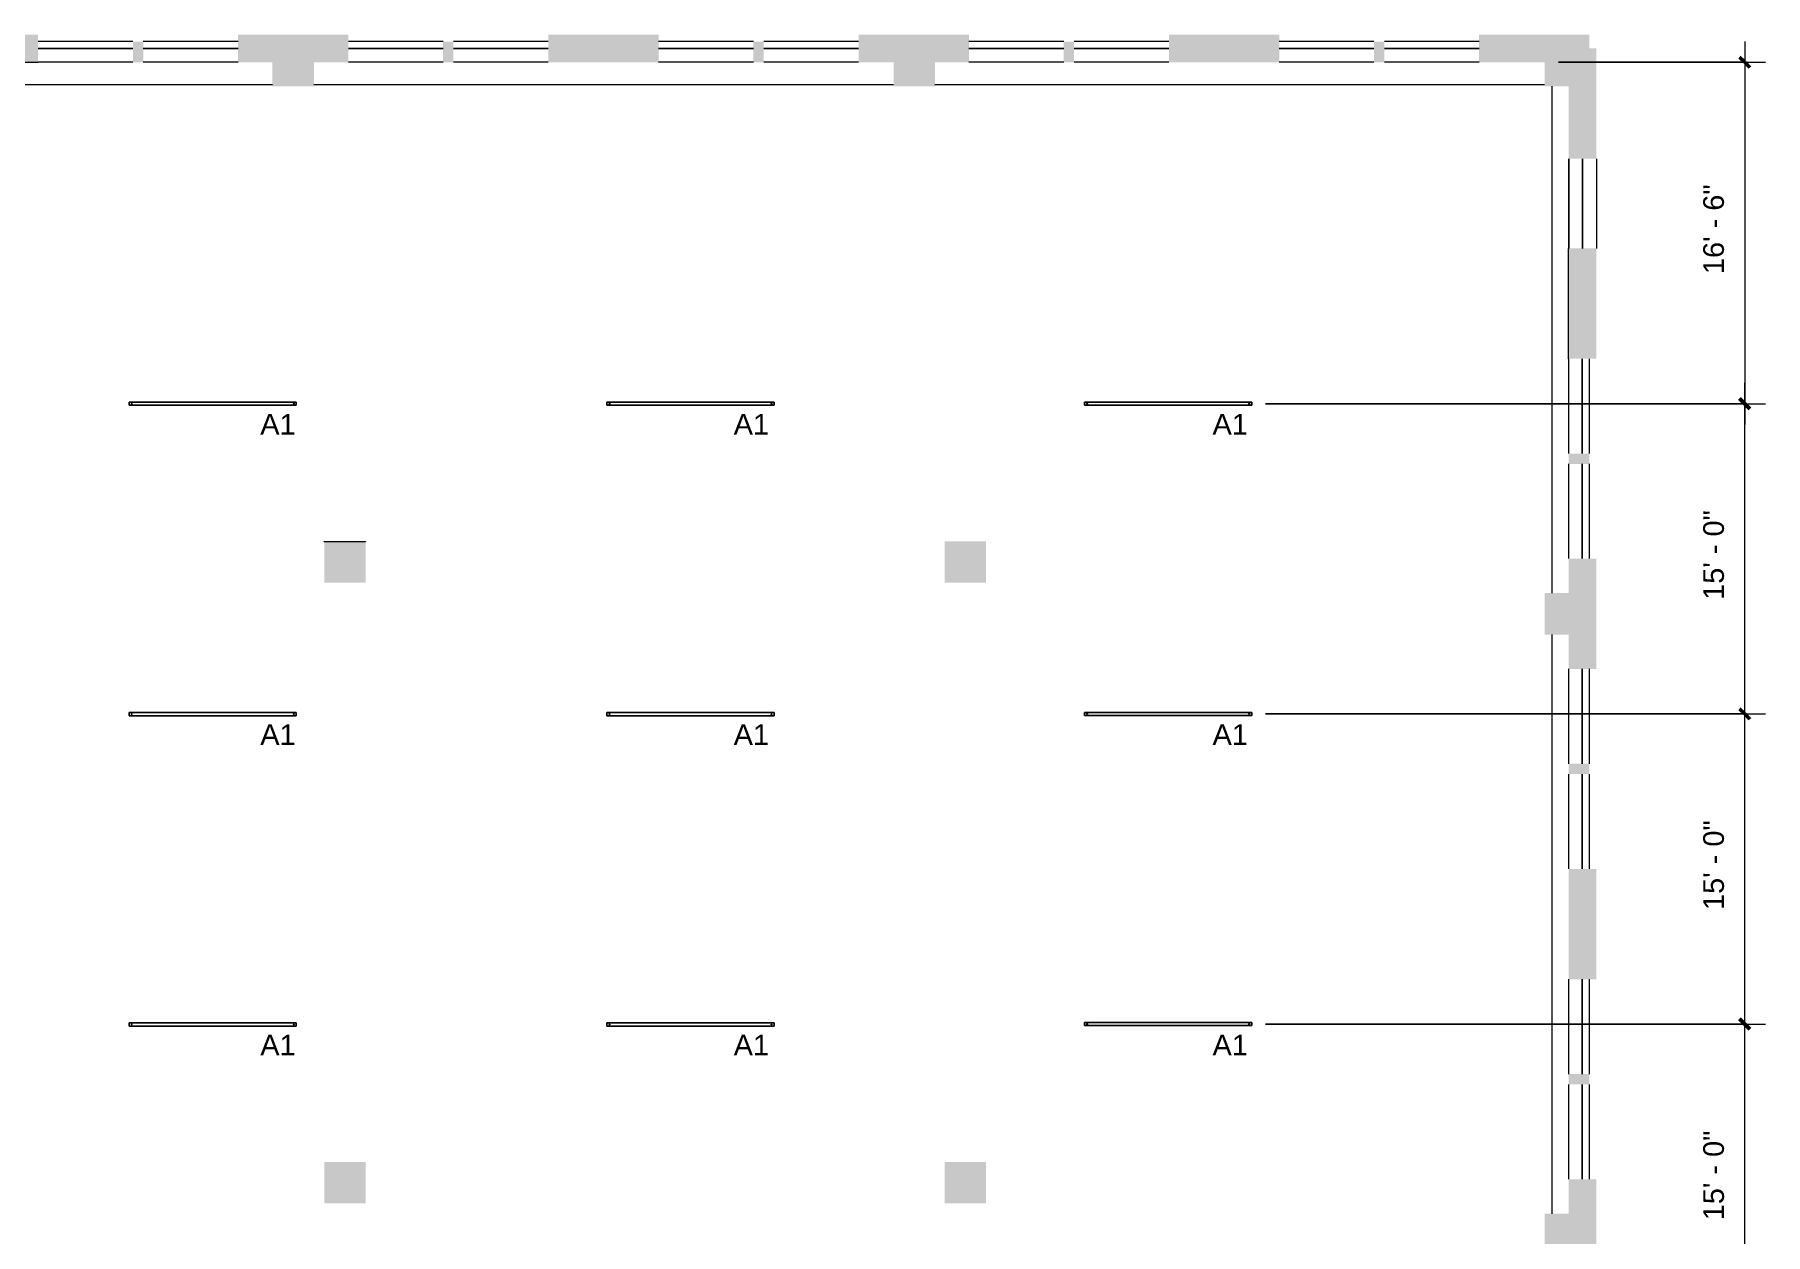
# Model space of a CAD drawing. Header units: inches. Extents: x 3 to 2625, y 0 to 2055.
# Drawn here: x 1621 to 2625, y 1356 to 2052 of the extents above; entities that cross this region are included whole.
import ezdxf

# ---------------------------------------------------------------- set-up
doc = ezdxf.new("R2010")
doc.units = ezdxf.units.IN
doc.header["$MEASUREMENT"] = 0
for name, color, linetype, lineweight in [('_800 AVAILABLE', 7, 'Continuous', 9), ('A-ANNO-DIMS', 211, 'Continuous', 9), ('A-ANNO-DIMS-128', 211, 'Continuous', 9), ('A-CLNG', 13, 'Continuous', 13), ('A-DETL-GENF', 92, 'Continuous', 9), ('B-CL', 7, 'Continuous', 9), ('E-LITE-EQPM', 33, 'Continuous', 9), ('E-LITE-EQPM-IDEN', 33, 'Continuous', 9), ('I-WALL', 2, 'Continuous', 9), ('Victor Bldg - 8th Floor_LINK_dwg', 8, 'Continuous', 9), ('WINDOWS', 7, 'Continuous', 9)]:
    doc.layers.add(name, color=color, linetype=linetype, lineweight=lineweight)
doc.styles.add('Arial', font='arial.ttf', dxfattribs={"height": 12})
doc.styles.add('Swis721 Lt BT', font='swissl.ttf', dxfattribs={"height": 12})
doc.dimstyles.new('OTJ_-_3_32__Linear__1_2__Tolerance', dxfattribs={"dimscale": 12, "dimtxt": 12.663781, "dimasz": 0.5, "dimexe": 1, "dimexo": 0.666667, "dimgap": 0.666667, "dimtad": 1, "dimdec": 1, "dimrnd": 0.5, "dimzin": 3, "dimdsep": 46, "dimlunit": 4, "dimtxsty": 'Swis721 Lt BT', "dimblk1": 'OBLIQUE', "dimblk2": 'OBLIQUE', "dimsah": 1, "dimcen": 0.09, "dimdle": 1, "dimazin": 0, "dimtfac": 1, "dimtdec": 4, "dimtix": 1, "dimtmove": 0, "dimatfit": 3, "dimfxl": 1, "dimtvp": 1, "dimfrac": 2, "dimtolj": 1, "dimtzin": 0, "dimarcsym": 2})

# ---------------------------------------------------------------- blocks, each defined once
blk = doc.blocks.new('Victor Bldg - 8th Floor_LINK_dwg-6972240-LEVEL 08 RCP')
at = {"layer": '_800 AVAILABLE'}
for p, q in [((1423, 2022.6), (1759, 2022.6)), ((1783, 2022.6), (2119.3, 2022.6)), ((2143.3, 2022.6), (2497, 2022.6)), ((2501.2, 2021.5), (2501.2, 1727.5)), ((2501.2, 1703.5), (2501.2, 1367.5))]:
    blk.add_line(p, q, dxfattribs=at)
at = {"layer": 'B-CL'}
blk.add_line((1789, 1757.2), (1789, 1757.5), dxfattribs=at)
at = {"layer": 'B-CL', "flags": 128}
blk.add_lwpolyline([(1789, 1757.5), (1813, 1757.5), (1813, 1757.2)], dxfattribs=at)
at = {"layer": 'WINDOWS'}
for p, q in [((1678, 2047.5), (1623, 2047.5)), ((1678, 2043.5), (1623, 2043.5)), ((1678, 2043.2), (1623, 2043.2)), ((1739, 2047.5), (1684, 2047.5)), ((1739, 2043.5), (1684, 2043.5)), ((1739, 2043.2), (1684, 2043.2)), ((1858, 2047.5), (1803, 2047.5)), ((1858, 2043.5), (1803, 2043.5)), ((1858, 2043.2), (1803, 2043.2)), ((1919, 2047.5), (1864, 2047.5)), ((1919, 2043.5), (1864, 2043.5)), ((1919, 2043.2), (1864, 2043.2)), ((2038, 2047.5), (1983, 2047.5)), ((2038, 2043.5), (1983, 2043.5)), ((2038, 2043.2), (1983, 2043.2)), ((2099, 2047.5), (2044, 2047.5)), ((2099, 2043.5), (2044, 2043.5)), ((2099, 2043.2), (2044, 2043.2)), ((2218, 2047.5), (2163, 2047.5)), ((2218, 2043.5), (2163, 2043.5)), ((2218, 2043.2), (2163, 2043.2)), ((2279, 2047.5), (2224, 2047.5)), ((2279, 2043.5), (2224, 2043.5)), ((2279, 2043.2), (2224, 2043.2)), ((2398, 2047.5), (2343, 2047.5)), ((2398, 2043.5), (2343, 2043.5)), ((2398, 2043.2), (2343, 2043.2)), ((2459, 2047.5), (2404, 2047.5)), ((2459, 2043.5), (2404, 2043.5)), ((2459, 2043.2), (2404, 2043.2)), ((1678, 2035.5), (1623, 2035.5)), ((1739, 2035.5), (1684, 2035.5)), ((1858, 2035.5), (1803, 2035.5)), ((1919, 2035.5), (1864, 2035.5)), ((2038, 2035.5), (1983, 2035.5)), ((2099, 2035.5), (2044, 2035.5)), ((2218, 2035.5), (2163, 2035.5)), ((2279, 2035.5), (2224, 2035.5)), ((2398, 2035.5), (2343, 2035.5)), ((2459, 2035.5), (2404, 2035.5)), ((2511, 1979.5), (2511, 1927.5)), ((2518.8, 1979.5), (2518.8, 1927.5)), ((2519, 1979.5), (2519, 1927.5)), ((2527, 1979.5), (2527, 1927.5)), ((2511, 1808.5), (2511, 1863.5)), ((2518.8, 1808.5), (2518.8, 1863.5)), ((2519, 1808.5), (2519, 1863.5)), ((2523, 1808.5), (2523, 1863.5)), ((2511, 1747.5), (2511, 1802.5)), ((2518.8, 1747.5), (2518.8, 1802.5)), ((2519, 1747.5), (2519, 1802.5)), ((2523, 1747.5), (2523, 1802.5)), ((2511, 1628.5), (2511, 1683.5)), ((2518.8, 1628.5), (2518.8, 1683.5)), ((2519, 1628.5), (2519, 1683.5)), ((2523, 1628.5), (2523, 1683.5)), ((2511, 1567.5), (2511, 1622.5)), ((2518.8, 1567.5), (2518.8, 1622.5)), ((2519, 1567.5), (2519, 1622.5)), ((2523, 1567.5), (2523, 1622.5)), ((2511, 1448.5), (2511, 1503.5)), ((2518.8, 1448.5), (2518.8, 1503.5)), ((2519, 1448.5), (2519, 1503.5)), ((2523, 1448.5), (2523, 1503.5)), ((2511, 1387.5), (2511, 1442.5)), ((2518.8, 1387.5), (2518.8, 1442.5)), ((2519, 1387.5), (2519, 1442.5)), ((2523, 1387.5), (2523, 1442.5))]:
    blk.add_line(p, q, dxfattribs=at)
blk = doc.blocks.new('L-Pendant-Axis-Sculpt-Direct_Indirect - SCDI-F-8-4584194-LEVEL 08 RCP')
at = {"layer": 'A-DETL-GENF'}
for p, q in [((48.5, 0.875), (-48.5, 0.875)), ((-48.5, 0.875), (-48.5, -0.875)), ((-48.5, 0.875), (48.5, 0.875)), ((-48.5, -0.875), (-48.5, 0.875)), ((48.5, -0.875), (48.5, 0.875)), ((48.5, 0.875), (48.5, -0.875)), ((-48.5, -0.875), (48.5, -0.875)), ((48.5, -0.875), (-48.5, -0.875))]:
    blk.add_line(p, q, dxfattribs=at)
for centre in [(-47, 0), (47, 0)]:
    blk.add_circle(centre, 0.25, dxfattribs=at)
blk = doc.blocks.new('DIMBLOCK7-LEVEL 08 RCP')
at = {"layer": 'A-ANNO-DIMS-128'}
for p, q in [((2335.1, 1477.5), (2625.1, 1477.5)), ((2613.1, 1477.5), (2335.1, 1477.5)), ((2613.1, 1297.6), (2613.1, 1477.5)), ((2335.1, 1297.6), (2625.1, 1297.6)), ((2613.1, 1297.6), (2335.1, 1297.6))]:
    blk.add_line(p, q, dxfattribs=at)
at = {"layer": 'A-ANNO-DIMS-128', "lineweight": 50}
for p, q in [((2613.1, 1477.5), (2610.1, 1480.5)), ((2613.1, 1477.5), (2616.1, 1474.5)), ((2613.1, 1297.6), (2610.1, 1300.6)), ((2613.1, 1297.6), (2616.1, 1294.6))]:
    blk.add_line(p, q, dxfattribs=at)
at = {"layer": 'A-ANNO-DIMS-128', "color": 0, "insert": (2589, 1363.7), "char_height": 12, "width": 57.168, "attachment_point": 1, "rotation": 90, "line_spacing_factor": 1.005062, "style": 'Swis721 Lt BT'}
blk.add_mtext('15\' - 0"', dxfattribs=at)
blk = doc.blocks.new('_Oblique')
at = {"color": 0, "linetype": 'ByBlock', "lineweight": -2}
blk.add_line((-0.5, -0.5), (0.5, 0.5), dxfattribs=at)
blk = doc.blocks.new('DIMBLOCK8-LEVEL 08 RCP')
at = {"layer": 'A-ANNO-DIMS-128'}
for p, q in [((2335.1, 1657.4), (2625.1, 1657.4)), ((2613.1, 1657.4), (2335.1, 1657.4)), ((2613.1, 1477.5), (2613.1, 1657.4)), ((2335.1, 1477.5), (2625.1, 1477.5)), ((2613.1, 1477.5), (2335.1, 1477.5))]:
    blk.add_line(p, q, dxfattribs=at)
at = {"layer": 'A-ANNO-DIMS-128', "lineweight": 50}
for p, q in [((2613.1, 1657.4), (2610.1, 1660.4)), ((2613.1, 1657.4), (2616.1, 1654.4)), ((2613.1, 1477.5), (2610.1, 1480.5)), ((2613.1, 1477.5), (2616.1, 1474.5))]:
    blk.add_line(p, q, dxfattribs=at)
at = {"layer": 'A-ANNO-DIMS-128', "color": 0, "insert": (2589, 1543.7), "char_height": 12, "width": 57.168, "attachment_point": 1, "rotation": 90, "line_spacing_factor": 1.005062, "style": 'Swis721 Lt BT'}
blk.add_mtext('15\' - 0"', dxfattribs=at)
blk = doc.blocks.new('DIMBLOCK9-LEVEL 08 RCP')
at = {"layer": 'A-ANNO-DIMS-128'}
for p, q in [((2613.1, 1657.4), (2613.1, 1849.4)), ((2335.1, 1837.4), (2625.1, 1837.4)), ((2613.1, 1837.4), (2335.1, 1837.4)), ((2335.1, 1657.4), (2625.1, 1657.4)), ((2613.1, 1657.4), (2335.1, 1657.4))]:
    blk.add_line(p, q, dxfattribs=at)
at = {"layer": 'A-ANNO-DIMS-128', "lineweight": 50}
for p, q in [((2613.1, 1837.4), (2610.1, 1840.4)), ((2613.1, 1837.4), (2616.1, 1834.4)), ((2613.1, 1657.4), (2610.1, 1660.4)), ((2613.1, 1657.4), (2616.1, 1654.4))]:
    blk.add_line(p, q, dxfattribs=at)
at = {"layer": 'A-ANNO-DIMS-128', "color": 0, "insert": (2589, 1723.6), "char_height": 12, "width": 57.168, "attachment_point": 1, "rotation": 90, "line_spacing_factor": 1.005062, "style": 'Swis721 Lt BT'}
blk.add_mtext('15\' - 0"', dxfattribs=at)
blk = doc.blocks.new('DIMBLOCK32-LEVEL 08 RCP')
at = {"layer": 'A-ANNO-DIMS-128', "lineweight": 50}
for p, q in [((2613.1, 2035.5), (2610.1, 2038.5)), ((2613.1, 2035.5), (2616.1, 2032.5)), ((2613.1, 1837.4), (2610.1, 1840.4)), ((2613.1, 1837.4), (2616.1, 1834.4))]:
    blk.add_line(p, q, dxfattribs=at)
at = {"layer": 'A-ANNO-DIMS-128'}
for p, q in [((2613.1, 2047.5), (2613.1, 1825.4)), ((2505, 2035.5), (2625.1, 2035.5)), ((2613.1, 2035.5), (2505, 2035.5)), ((2335.1, 1837.4), (2625.1, 1837.4)), ((2613.1, 1837.4), (2335.1, 1837.4))]:
    blk.add_line(p, q, dxfattribs=at)
at = {"layer": 'A-ANNO-DIMS-128', "color": 0, "insert": (2589, 1912.6), "char_height": 12, "width": 57.168, "attachment_point": 1, "rotation": 90, "line_spacing_factor": 1.005062, "style": 'Swis721 Lt BT'}
blk.add_mtext('16\' - 6"', dxfattribs=at)

msp = doc.modelspace()

# ---------------------------------------------------------------- hatches: boundary and pattern name
at = {"layer": 'A-DETL-GENF'}
h = msp.add_hatch(color=7, dxfattribs=at)
h.paths.add_polyline_path([(509.5, 0), (509.5, 56), (479.5, 56), (479.5, 23.06), (411, 23.06), (411, 4), (418, 4), (418, 0), (500.76, 0)], flags=0)
h.paths.add_polyline_path([(286.53, 0), (338, 0), (338, 4), (345, 4), (345, 23.12), (273, 23.12), (273, 4), (280, 4), (280, 0)], flags=0)
h.paths.add_polyline_path([(1004.38, 0), (1050, 0), (1050, 14.5), (1079, 14.5), (1079, 11.5), (1143, 11.5), (1143, 27.5), (1093, 27.5), (1093, 41.5), (1069, 41.5), (1069, 32.86), (1011, 32.86), (1011, 23.12), (1004.38, 23.12), (1004.38, 19)], flags=0)
h.paths.add_polyline_path([(200, 0), (200, 4), (207, 4), (207, 23.12), (135, 23.12), (135, 4), (142, 4), (142, 0), (158.24, 0)], flags=0)
h.paths.add_polyline_path([(920.38, 0), (920.38, 23.12), (913.5, 23.12), (913.5, 32.99), (884.25, 32.99), (884.25, 23.12), (867.25, 23.12), (867.25, 0), (913.95, 0)], flags=0)
h.paths.add_polyline_path([(781.25, 0), (783.25, 0), (783.25, 21.5), (781.25, 21.5), (781.25, 56), (751.25, 56), (751.25, 23.12), (730.25, 23.12), (730.25, 0), (751.25, 0)], flags=0)
h.paths.add_polyline_path([(593.13, 0), (646.25, 0), (646.25, 33.12), (614, 33.12), (614, 23.12), (593.13, 23.12), (593.13, 19)], flags=0)
h.paths.add_polyline_path([(62, 0), (62, 4), (69, 4), (69, 23.12), (34.12, 23.12), (34.12, 74.5), (16, 74.5), (16, 66), (12, 66), (12, 0), (34.37, 0)], flags=0)
h.paths.add_polyline_path([(2049.96, 3.5), (2103, 3.5), (2103, 19.5), (2059, 19.5), (2059, 27.5), (1979, 27.5), (1979, 11.5), (2043, 11.5), (2043, 3.5)], flags=0)
h.paths.add_polyline_path([(2519, 3.5), (2535, 3.5), (2535, 63.5), (2519, 63.5), (2519, 41.5), (2497, 41.5), (2497, 19.5), (2475, 19.5), (2475, 3.5), (2511, 3.5)], flags=0)
h.paths.add_polyline_path([(2215, 3.5), (2215, 19.5), (2203, 19.5), (2203, 41.5), (2179, 41.5), (2179, 19.5), (2155, 19.5), (2155, 3.5), (2203, 3.5)], flags=0)
h.paths.add_polyline_path([(2395.67, 3.5), (2423, 3.5), (2423, 19.5), (2363, 19.5), (2363, 3.5)], flags=0)
h.paths.add_polyline_path([(2267.33, 7.5), (2267.33, 19.5), (2261.33, 19.5), (2261.33, 7.5)], flags=0)
h.paths.add_polyline_path([(2310.67, 7.5), (2316.67, 7.5), (2316.67, 19.5), (2310.67, 19.5)], flags=0)
h.paths.add_polyline_path([(1323, 11.5), (1323, 27.5), (1259, 27.5), (1259, 11.5), (1314.28, 11.5)], flags=0)
h.paths.add_polyline_path([(1477.26, 11.5), (1503, 11.5), (1503, 27.5), (1483, 27.5), (1483, 41.5), (1459, 41.5), (1459, 27.5), (1439, 27.5), (1439, 11.5), (1459, 11.5)], flags=0)
h.paths.add_polyline_path([(1674.74, 11.5), (1683, 11.5), (1683, 27.5), (1619, 27.5), (1619, 11.5), (1630.5, 11.5)], flags=0)
h.paths.add_polyline_path([(1843, 11.5), (1863, 11.5), (1863, 27.5), (1843, 27.5), (1843, 41.25), (1819, 41.25), (1819, 27.5), (1799, 27.5), (1799, 11.5), (1819, 11.5)], flags=0)
h.paths.add_polyline_path([(1384, 15.5), (1384, 27.5), (1378, 27.5), (1378, 15.5)], flags=0)
h.paths.add_polyline_path([(1558, 15.5), (1564, 15.5), (1564, 27.5), (1558, 27.5)], flags=0)
h.paths.add_polyline_path([(1918, 15.5), (1924, 15.5), (1924, 27.5), (1918, 27.5)], flags=0)
h.paths.add_polyline_path([(1204, 15.5), (1204, 27.5), (1198, 27.5), (1198, 15.5)], flags=0)
h.paths.add_polyline_path([(1744, 15.5), (1744, 27.5), (1738, 27.5), (1738, 15.5)], flags=0)
h.paths.add_polyline_path([(2531, 115.5), (2535, 115.5), (2535, 175.5), (2519, 175.5), (2519, 115.5)], flags=0)
h.paths.add_polyline_path([(16, 123.5), (34.12, 123.5), (34.12, 224.5), (12, 224.5), (12, 132), (16, 132)], flags=0)
h.paths.add_polyline_path([(2531, 220.5), (2531, 226.5), (2519, 226.5), (2519, 220.5)], flags=0)
h.paths.add_polyline_path([(2531, 268.5), (2531, 274.5), (2519, 274.5), (2519, 268.5)], flags=0)
h.paths.add_polyline_path([(2149, 293.5), (2173, 293.5), (2173, 317.5), (2149, 317.5)], flags=0)
h.paths.add_polyline_path([(1453, 293.5), (1453, 317.5), (1429, 317.5), (1429, 293.5)], flags=0)
h.paths.add_polyline_path([(1789, 293.5), (1813, 293.5), (1813, 317.5), (1789, 317.5)], flags=0)
h.paths.add_polyline_path([(493, 293.5), (517, 293.5), (517, 317.5), (493, 317.5)], flags=0)
h.paths.add_polyline_path([(1069, 293.5), (1093, 293.5), (1093, 317.5), (1069, 317.5)], flags=0)
h.paths.add_polyline_path([(853, 293.5), (853, 317.5), (829, 317.5), (829, 293.5), (844.38, 293.5)], flags=0)
h.paths.add_polyline_path([(30, 310.5), (34.12, 310.5), (34.12, 392.5), (12, 392.5), (12, 310.5)], flags=0)
h.paths.add_polyline_path([(2519, 319.5), (2535, 319.5), (2535, 379.5), (2519, 379.5), (2519, 365.5), (2497, 365.5), (2497, 341.5), (2519, 341.5)], flags=0)
h.paths.add_polyline_path([(2535, 431.5), (2535, 491.5), (2527, 491.5), (2527, 551.5), (2511, 551.5), (2511, 475.5), (2519, 475.5), (2519, 431.5)], flags=0)
h.paths.add_polyline_path([(31, 478.5), (34.12, 478.5), (34.12, 534.98), (75.5, 534.98), (75.5, 539.25), (3.5, 539.25), (3.5, 491.25), (12, 491.25), (12, 478.5), (30, 478.5)], flags=0)
h.paths.add_polyline_path([(286.53, 511.5), (306.53, 511.5), (306.53, 531.5), (296.25, 531.5), (296.25, 579.5), (283.25, 579.5), (283.25, 539.25), (191.5, 539.25), (191.5, 534.98), (286.53, 534.98), (286.53, 522.06)], flags=0)
h.paths.add_polyline_path([(2519, 603.5), (2527, 603.5), (2527, 667.5), (2511, 667.5), (2511, 647.5), (2497, 647.5), (2497, 623.5), (2511, 623.5), (2511, 603.5), (2511.25, 603.5)], flags=0)
h.paths.add_polyline_path([(283.25, 631.5), (296.25, 631.5), (296.25, 679.5), (304.93, 679.5), (304.93, 699.5), (296.25, 699.5), (296.25, 715.5), (283.25, 715.5), (283.25, 679.5)], flags=0)
h.paths.add_polyline_path([(2149, 653.5), (2173, 653.5), (2173, 677.5), (2149, 677.5), (2149, 670.26)], flags=0)
h.paths.add_polyline_path([(829, 653.5), (853, 653.5), (853, 677.5), (829, 677.5), (829, 653.75)], flags=0)
h.paths.add_polyline_path([(1093, 653.5), (1093, 677.5), (1069, 677.5), (1069, 653.5), (1089.5, 653.5)], flags=0)
h.paths.add_polyline_path([(1429, 653.5), (1453, 653.5), (1453, 677.5), (1429, 677.5)], flags=0)
h.paths.add_polyline_path([(1813, 653.5), (1813, 677.5), (1789, 677.5), (1789, 653.5)], flags=0)
h.paths.add_polyline_path([(517, 653.5), (517, 677.5), (493, 677.5), (493, 653.5)], flags=0)
h.paths.add_polyline_path([(2511, 722.5), (2523, 722.5), (2523, 728.5), (2511, 728.5)], flags=0)
h.paths.add_polyline_path([(296.25, 770.5), (296.25, 776.5), (283.25, 776.5), (283.25, 770.5), (296, 770.5)], flags=0)
h.paths.add_polyline_path([(2511, 783.5), (2527, 783.5), (2527, 847.5), (2511, 847.5), (2511, 787)], flags=0)
h.paths.add_polyline_path([(1636.75, 818), (1657.5, 818), (1657.5, 826.5), (1636.75, 826.5), (1636.75, 823.71)], flags=0)
h.paths.add_polyline_path([(1710.5, 818), (1731.13, 818), (1731.13, 826.5), (1710.5, 826.5)], flags=0)
h.paths.add_polyline_path([(283.25, 831.5), (296.25, 831.5), (296.25, 847.5), (304.93, 847.5), (304.93, 867.5), (296.25, 867.5), (296.25, 883.5), (283.25, 883.5), (283.25, 847.5)], flags=0)
h.paths.add_polyline_path([(2511, 902.5), (2523, 902.5), (2523, 908.5), (2511, 908.5)], flags=0)
h.paths.add_polyline_path([(1029.88, 915.75), (1047.22, 915.75), (1047.22, 936.5), (1023.22, 936.5), (1023.22, 915.75), (1026.38, 915.75)], flags=0)
h.paths.add_polyline_path([(296.25, 938.5), (296.25, 944.5), (283.25, 944.5), (283.25, 938.5), (296, 938.5)], flags=0)
h.paths.add_polyline_path([(2527, 963.25), (2527, 1027.5), (2511, 1027.5), (2511, 1007.5), (2497, 1007.5), (2497, 983.5), (2511, 983.5), (2511, 963.25), (2523, 963.25)], flags=0)
h.paths.add_polyline_path([(1968.5, 994.5), (1980.25, 994.5), (1980.25, 1018.5), (1968.5, 1018.5), (1968.5, 994.75)], flags=0)
h.paths.add_polyline_path([(283.25, 999.5), (296.25, 999.5), (296.25, 1015.5), (304.93, 1015.5), (304.93, 1035.5), (296.25, 1035.5), (296.25, 1051.56), (283.25, 1051.56), (283.25, 1027.5)], flags=0)
h.paths.add_polyline_path([(838, 1013.5), (853, 1013.5), (853, 1037.5), (829, 1037.5), (829, 1013.5), (830.82, 1013.5)], flags=0)
h.paths.add_polyline_path([(1016.5, 1013.5), (1040.5, 1013.5), (1040.5, 1037.5), (1016.5, 1037.5), (1016.5, 1017.06)], flags=0)
h.paths.add_polyline_path([(517.25, 1013.5), (517.25, 1037.5), (493, 1037.5), (493, 1013.5)], flags=0)
h.paths.add_polyline_path([(2173, 1013.5), (2173, 1037.5), (2149, 1037.5), (2149, 1013.5)], flags=0)
h.paths.add_polyline_path([(2511, 1082.5), (2523, 1082.5), (2523, 1088.5), (2511, 1088.5)], flags=0)
h.paths.add_polyline_path([(296, 1106.56), (296.25, 1106.56), (296.25, 1112.56), (283.25, 1112.56), (283.25, 1106.56)], flags=0)
h.paths.add_polyline_path([(1636.75, 1135.5), (1657.5, 1135.5), (1657.5, 1147.5), (1636.5, 1147.5), (1636.5, 1135.5)], flags=0)
h.paths.add_polyline_path([(1734.5, 1135.5), (1734.5, 1147.5), (1710.5, 1147.5), (1710.5, 1135.5), (1731.13, 1135.5)], flags=0)
h.paths.add_polyline_path([(2511, 1143.5), (2527, 1143.5), (2527, 1207.5), (2511, 1207.5)], flags=0)
h.paths.add_polyline_path([(296, 1167.56), (296.25, 1167.56), (296.25, 1183.56), (304.93, 1183.56), (304.93, 1203.56), (296.25, 1203.56), (296.25, 1219.56), (283.25, 1219.56), (283.25, 1167.56)], flags=0)
h.paths.add_polyline_path([(1968.5, 1212.5), (1980.25, 1212.5), (1980.24, 1233), (1968.5, 1233), (1968.5, 1225.18)], flags=0)
h.paths.add_polyline_path([(2523, 1262.5), (2523, 1268.5), (2511, 1268.5), (2511, 1262.5)], flags=0)
h.paths.add_polyline_path([(283.25, 1274.56), (296.25, 1274.56), (296.25, 1280.56), (283.25, 1280.56)], flags=0)
h.paths.add_polyline_path([(2527, 1323.5), (2527, 1387.5), (2511, 1387.5), (2511, 1367.5), (2497, 1367.5), (2497, 1343.5), (2511, 1343.5), (2511, 1323.5), (2522.67, 1323.5)], flags=0)
h.paths.add_polyline_path([(289.3, 1335.56), (296.25, 1335.56), (296.25, 1351.56), (304.93, 1351.56), (304.93, 1371.56), (296.25, 1371.56), (296.25, 1387.56), (283.25, 1387.56), (283.25, 1335.56)], flags=0)
h.paths.add_polyline_path([(853, 1373.5), (853, 1397.5), (829, 1397.5), (829, 1373.5), (838, 1373.5)], flags=0)
h.paths.add_polyline_path([(2149, 1373.5), (2173, 1373.5), (2173, 1397.5), (2149, 1397.5), (2149, 1386.49)], flags=0)
h.paths.add_polyline_path([(1453, 1373.5), (1453, 1397.5), (1429, 1397.5), (1429, 1373.5)], flags=0)
h.paths.add_polyline_path([(1813, 1373.5), (1813, 1397.5), (1789, 1397.5), (1789, 1373.5)], flags=0)
h.paths.add_polyline_path([(493, 1373.5), (517, 1373.5), (517, 1397.5), (493, 1397.5), (493, 1373.75)], flags=0)
h.paths.add_polyline_path([(1093, 1373.5), (1093, 1397.5), (1069, 1397.5), (1069, 1373.5)], flags=0)
h.paths.add_polyline_path([(2511, 1442.5), (2523, 1442.5), (2523, 1448.5), (2511, 1448.5)], flags=0)
h.paths.add_polyline_path([(283.25, 1442.56), (296.25, 1442.56), (296.25, 1448.56), (283.25, 1448.56)], flags=0)
h.paths.add_polyline_path([(2511, 1503.5), (2527, 1503.5), (2527, 1567.5), (2511, 1567.5)], flags=0)
h.paths.add_polyline_path([(289.3, 1503.56), (296.25, 1503.56), (296.25, 1519.56), (304.93, 1519.56), (304.93, 1539.56), (296.25, 1539.56), (296.25, 1555.56), (283.25, 1555.56), (283.25, 1503.56)], flags=0)
h.paths.add_polyline_path([(283.25, 1610.56), (296.25, 1610.56), (296.25, 1616.56), (283.25, 1616.56)], flags=0)
h.paths.add_polyline_path([(2511, 1622.5), (2523, 1622.5), (2523, 1628.5), (2511, 1628.5)], flags=0)
h.paths.add_polyline_path([(283.25, 1671.56), (296.25, 1671.56), (296.25, 1687.56), (304.93, 1687.56), (304.93, 1707.56), (296.25, 1707.56), (296.25, 1755.56), (283.25, 1755.56), (283.25, 1687.56)], flags=0)
h.paths.add_polyline_path([(2511, 1683.5), (2527, 1683.5), (2527, 1747.5), (2511, 1747.5), (2511, 1727.5), (2497, 1727.5), (2497, 1703.5), (2511, 1703.5)], flags=0)
h.paths.add_polyline_path([(1813, 1733.5), (1813, 1757.25), (1789, 1757.25), (1789, 1733.5)], flags=0)
h.paths.add_polyline_path([(853, 1733.5), (853, 1757.5), (829, 1757.5), (829, 1733.5)], flags=0)
h.paths.add_polyline_path([(1093, 1733.5), (1093, 1757.5), (1069, 1757.5), (1069, 1733.5)], flags=0)
h.paths.add_polyline_path([(1448.18, 1733.5), (1453.1, 1733.5), (1453.1, 1757.5), (1429, 1757.5), (1429, 1733.5), (1433, 1733.5)], flags=0)
h.paths.add_polyline_path([(517, 1733.5), (517, 1757.5), (493, 1757.5), (493, 1733.5)], flags=0)
h.paths.add_polyline_path([(2149, 1733.5), (2173, 1733.5), (2173, 1757.5), (2149, 1757.5)], flags=0)
h.paths.add_polyline_path([(2523, 1802.5), (2523, 1808.5), (2511, 1808.5), (2511, 1802.5), (2511.25, 1802.5)], flags=0)
h.paths.add_polyline_path([(296.25, 1807.56), (296.25, 1855.56), (304.93, 1855.56), (304.93, 1870.56), (359, 1870.56), (359, 1883.56), (283.25, 1883.56), (283.25, 1807.56)], flags=0)
h.paths.add_polyline_path([(2511, 1863.5), (2527, 1863.5), (2527, 1927.5), (2511, 1927.5)], flags=0)
h.paths.add_polyline_path([(488, 1870.56), (488, 1927.5), (475, 1927.5), (475, 1883.56), (411, 1883.56), (411, 1870.56), (475, 1870.56)], flags=0)
h.paths.add_polyline_path([(2527, 1979.5), (2527, 2043.5), (2523, 2043.5), (2523, 2051.5), (2459, 2051.5), (2459, 2035.5), (2497, 2035.5), (2497, 2021.5), (2511, 2021.5), (2511, 1979.5), (2523, 1979.5)], flags=0)
h.paths.add_polyline_path([(475, 1979.5), (488, 1979.5), (488, 2021.5), (517, 2021.5), (517, 2035.5), (543, 2035.5), (543, 2051.5), (475, 2051.5), (475, 2021.5)], flags=0)
h.paths.add_polyline_path([(1416.5, 2021.5), (1423, 2021.5), (1423, 2035.5), (1443, 2035.5), (1443, 2051.5), (1379, 2051.5), (1379, 2035.5), (1399, 2035.5), (1399, 2021.5)], flags=0)
h.paths.add_polyline_path([(703, 2021.5), (703, 2035.5), (723, 2035.54), (723, 2051.5), (659, 2051.5), (659, 2035.5), (679, 2035.5), (679, 2021.5), (685.5, 2021.5)], flags=0)
h.paths.add_polyline_path([(1776.5, 2021.5), (1783, 2021.5), (1783, 2035.5), (1803, 2035.5), (1803, 2051.5), (1739, 2051.5), (1739, 2035.5), (1759, 2035.5), (1759, 2021.5), (1773.13, 2021.5)], flags=0)
h.paths.add_polyline_path([(1045.5, 2021.5), (1063, 2021.5), (1063, 2035.5), (1083, 2035.5), (1083, 2051.5), (1019, 2051.5), (1019, 2035.5), (1039, 2035.5), (1039, 2021.5)], flags=0)
h.paths.add_polyline_path([(2119.34, 2021.5), (2143.34, 2021.5), (2143.34, 2035.5), (2163, 2035.5), (2163, 2051.5), (2099, 2051.5), (2099, 2035.5), (2119.34, 2035.5)], flags=0)
h.paths.add_polyline_path([(1559, 2035.5), (1623, 2035.5), (1623, 2051.5), (1559, 2051.5), (1559, 2035.75)], flags=0)
h.paths.add_polyline_path([(1324, 2035.5), (1324, 2047.5), (1318, 2047.5), (1318, 2035.5)], flags=0)
h.paths.add_polyline_path([(1144, 2035.5), (1144, 2047.5), (1138, 2047.5), (1138, 2035.5)], flags=0)
h.paths.add_polyline_path([(1218.52, 2035.5), (1263, 2035.5), (1263, 2051.5), (1199, 2051.5), (1199, 2035.5)], flags=0)
h.paths.add_polyline_path([(2218, 2035.5), (2224, 2035.5), (2224, 2047.5), (2218, 2047.5)], flags=0)
h.paths.add_polyline_path([(2044, 2035.5), (2044, 2047.5), (2038, 2047.5), (2038, 2035.5)], flags=0)
h.paths.add_polyline_path([(784, 2035.5), (784, 2047.5), (778, 2047.5), (778, 2035.5)], flags=0)
h.paths.add_polyline_path([(958, 2035.5), (964, 2035.5), (964, 2047.5), (958, 2047.5)], flags=0)
h.paths.add_polyline_path([(853, 2035.5), (903, 2035.5), (903, 2051.5), (839, 2051.5), (839, 2035.5), (844.38, 2035.5)], flags=0)
h.paths.add_polyline_path([(1684, 2035.5), (1684, 2047.5), (1678, 2047.5), (1678, 2035.5)], flags=0)
h.paths.add_polyline_path([(2398, 2035.5), (2404, 2035.5), (2404, 2047.5), (2398, 2047.5)], flags=0)
h.paths.add_polyline_path([(1983, 2035.5), (1983, 2051.5), (1919, 2051.5), (1919, 2035.5), (1952.96, 2035.5)], flags=0)
h.paths.add_polyline_path([(2343, 2035.5), (2343, 2051.5), (2279, 2051.5), (2279, 2035.5), (2327.1, 2035.5)], flags=0)
h.paths.add_polyline_path([(1864, 2035.5), (1864, 2047.5), (1858, 2047.5), (1858, 2035.5)], flags=0)
h.paths.add_polyline_path([(1498, 2035.5), (1504, 2035.5), (1504, 2047.5), (1498, 2047.5)], flags=0)
h.paths.add_polyline_path([(604, 2035.5), (604, 2047.5), (598, 2047.5), (598, 2035.5)], flags=0)

# ---------------------------------------------------------------- linework, layer by layer
at = {"layer": 'A-CLNG'}
for p, q in [((1678, 2035.5), (1623, 2035.5)), ((1739, 2035.5), (1684, 2035.5)), ((1858, 2035.5), (1803, 2035.5)), ((1919, 2035.5), (1864, 2035.5)), ((2038, 2035.5), (1983, 2035.5)), ((2099, 2035.5), (2044, 2035.5)), ((2218, 2035.5), (2163, 2035.5)), ((2279, 2035.5), (2224, 2035.5)), ((2398, 2035.5), (2343, 2035.5)), ((2459, 2035.5), (2404, 2035.5)), ((2511, 1927.5), (2511, 1979.5)), ((2511, 1808.5), (2511, 1863.5)), ((2511, 1747.5), (2511, 1802.5)), ((2511, 1628.5), (2511, 1683.5)), ((2511, 1567.5), (2511, 1622.5)), ((2511, 1448.5), (2511, 1503.5)), ((2511, 1387.5), (2511, 1442.5))]:
    msp.add_line(p, q, dxfattribs=at)
at = {"layer": 'I-WALL', "lineweight": 13}
for p, q in [((1623, 2035.25), (1559, 2035.25)), ((1623, 2035.5), (1623, 2035.25)), ((2510.75, 1863.5), (2510.75, 1927.5)), ((2510.75, 1927.5), (2511, 1927.5)), ((2511, 1863.5), (2510.75, 1863.5))]:
    msp.add_line(p, q, dxfattribs=at)

# ---------------------------------------------------------------- block references
at = {"layer": 'E-LITE-EQPM', "rotation": 180}
for p in [(1724.31, 1837.39), (2001.46, 1837.39), (2278.6, 1837.39), (1724.31, 1657.28), (2001.46, 1657.28), (2278.6, 1657.44), (1724.31, 1477.26), (2001.46, 1477.26), (2278.6, 1477.5)]:
    msp.add_blockref('L-Pendant-Axis-Sculpt-Direct_Indirect - SCDI-F-8-4584194-LEVEL 08 RCP', p, dxfattribs=at)
at = {"layer": 'Victor Bldg - 8th Floor_LINK_dwg', "color": 7}
msp.add_blockref('Victor Bldg - 8th Floor_LINK_dwg-6972240-LEVEL 08 RCP', (0, 0), dxfattribs=at)

# ---------------------------------------------------------------- texts
at = {"layer": 'E-LITE-EQPM-IDEN', "char_height": 12, "width": 25.048, "attachment_point": 1, "style": 'Arial'}
for insert in [(1751.92, 1831.5), (2026.54, 1831.5), (2304.34, 1831.5), (1751.92, 1651.46), (2026.54, 1651.46), (2304.34, 1651.46), (1751.92, 1471.34), (2026.54, 1471.34), (2304.34, 1471.34)]:
    msp.add_mtext('A1', dxfattribs=dict(at, insert=insert))

# ---------------------------------------------------------------- dimensions: what is measured, and where the dimension line sits
at = {"layer": 'A-ANNO-DIMS'}
for base, p1, p2, override, picture, middle in [((2613.05, 1837.39), (2497, 2035.5), (2327.1, 1837.39), {"dimpost": '<>', "dimfxl": 260.983974}, 'DIMBLOCK32-LEVEL 08 RCP', (2598.89, 1936.44)), ((2613.054, 1837.3883), (2327.1047, 1657.4428), (2327.1047, 1837.3883), {"dimpost": '<>', "dimfxl": 179.945515}, 'DIMBLOCK9-LEVEL 08 RCP', (2598.887, 1747.4156)), ((2613.05, 1657.44), (2327.1, 1477.5), (2327.1, 1657.44), {"dimpost": '<>', "dimfxl": 179.945515}, 'DIMBLOCK8-LEVEL 08 RCP', (2598.89, 1567.47)), ((2613.054, 1477.4973), (2327.1047, 1297.5518), (2327.1047, 1477.4973), {"dimpost": '<>', "dimfxl": 179.945515}, 'DIMBLOCK7-LEVEL 08 RCP', (2598.887, 1387.5245))]:
    dim = msp.add_linear_dim(base=base, p1=p1, p2=p2, angle=90, dimstyle='OTJ_-_3_32__Linear__1_2__Tolerance', override=override, dxfattribs=at)
    dim.commit()
    dim.dimension.update_dxf_attribs({"geometry": picture, "text_midpoint": middle})

doc.saveas('drawing.dxf')
